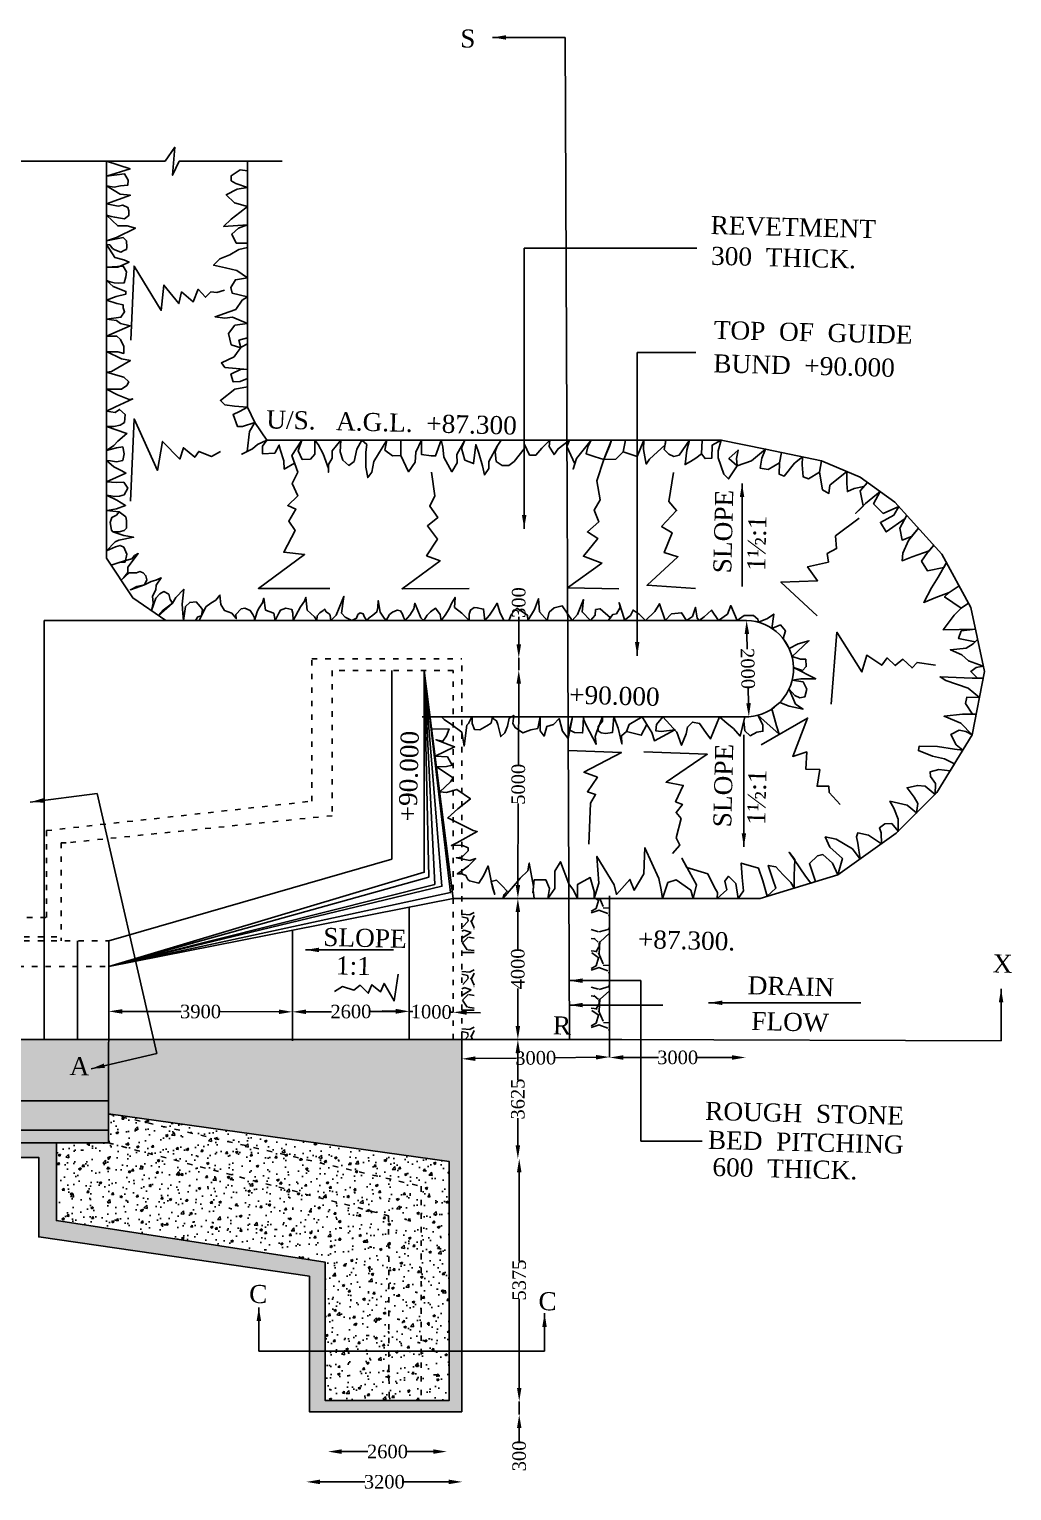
# Model space of a CAD drawing. Header units: millimetres. Extents: x 4961 to 197786, y 4930 to 111590.
# Drawn here: x 94080 to 115816, y 42013 to 74352 of the extents above; entities that cross this region are included whole.
import ezdxf

# ---------------------------------------------------------------- set-up
doc = ezdxf.new("R2010")
doc.units = ezdxf.units.MM
doc.linetypes.add('ACAD_ISO03W100', pattern=[30, 12, -18])
for name, color, linetype in [('DIM', 5, 'Continuous'), ('DOT LINE', 3, 'Continuous'), ('dwg', 20, 'Continuous'), ('HATCH', 2, 'Continuous'), ('TEXT', 7, 'Continuous')]:
    doc.layers.add(name, color=color, linetype=linetype)
doc.styles.get("Standard").update_dxf_attribs({"font": 'TIMES.TTF', "height": 300})
doc.dimstyles.new('ISO-25', dxfattribs={"dimtxt": 300, "dimasz": 300, "dimexe": 1.265, "dimexo": 0.625, "dimtad": 0, "dimdec": 1, "dimtxsty": 'Standard', "dimcen": 2.5, "dimse1": 1, "dimse2": 1, "dimclre": 5, "dimclrt": 4, "dimadec": 0, "dimazin": 0, "dimtfac": 1, "dimtdec": 1, "dimtmove": 0, "dimatfit": 3, "dimfxl": 1, "dimarcsym": 0})
pattern_1 = [(50, (0, 0), (546.554, -47.8173), [57.15, -628.65]), (355, (0, 0), (-105.7285, 573.17), [45.72, -502.92]), (100.451, (45.55, -4), (440.8275, 525.35), [48.57, -534.27]), (46.1842, (0, 152.4), (813.237, -126.127), [85.725, -942.975]), (96.6356, (67.8, 141.9), (712.2127, 742.2767), [72.855, -801.405]), (351.184, (0, 152.4), (712.214, 742.2754), [68.58, -754.38]), (21, (76.2, 114.3), (454.8446, -306.7966), [57.15, -628.65]), (326, (76.2, 114.3), (185.406, 552.564), [45.72, -502.92]), (71.4514, (114.1, 88.73), (640.2495, 245.7686), [48.57, -534.27]), (37.5, (0, 0), (9.2658, 253.66512), [0, -496.824, 0, -510.54, 0, -504.825]), (7.5, (0, 0), (200.459, 300.5417), [0, -291.084, 0, -485.394, 0, -192.405]), (327.5, (-169.93, 0), (406.7718, -17.18623), [0, -190.5, 0, -594.36, 0, -788.67]), (317.5, (-246.13, 0), (444.3875, 76.2795), [0, -247.65, 0, -394.716, 0, -560.07])]

# ---------------------------------------------------------------- blocks, each defined once
blk = doc.blocks.new('*D74')
at = {"layer": 'Defpoints', "color": 0}
for p in [(104910, 60440), (104910, 60170), (104910, 60170)]:
    blk.add_point(p, dxfattribs=at)
at = {"layer": 'DIM', "color": 0, "lineweight": -2}
for p, q in [((104910, 60740), (104910, 61350)), ((104910, 60170), (104910, 60440)), ((104910, 59870), (104910, 59570))]:
    blk.add_line(p, q, dxfattribs=at)
at = {"layer": 'DIM', "color": 0}
for points in [[(104860, 60740), (104960, 60740), (104910, 60440)], [(104860, 59870), (104960, 59870), (104910, 60170)]]:
    blk.add_solid(points, dxfattribs=at)
at = {"layer": 'DIM', "color": 4, "insert": (104910, 61666), "char_height": 300, "attachment_point": 5, "rotation": 90}
blk.add_mtext('300', dxfattribs=at)
blk = doc.blocks.new('*D75')
at = {"layer": 'Defpoints', "color": 0}
for p in [(104910, 60170), (104890, 55120), (104890, 55120)]:
    blk.add_point(p, dxfattribs=at)
at = {"layer": 'DIM', "color": 0, "lineweight": -2}
for p, q in [((104909, 59870), (104902, 58070)), ((104891, 55420), (104898, 57220))]:
    blk.add_line(p, q, dxfattribs=at)
at = {"layer": 'DIM', "color": 0}
for points in [[(104859, 59870), (104959, 59870), (104910, 60170)], [(104841, 55420), (104941, 55420), (104890, 55120)]]:
    blk.add_solid(points, dxfattribs=at)
at = {"layer": 'DIM', "color": 4, "insert": (104900, 57645), "char_height": 300, "attachment_point": 5, "rotation": 89.7731}
blk.add_mtext('5000', dxfattribs=at)
blk = doc.blocks.new('*D76')
at = {"layer": 'Defpoints', "color": 0}
for p in [(104750, 55120), (104890, 55120), (104750, 52000)]:
    blk.add_point(p, dxfattribs=at)
at = {"layer": 'DIM', "color": 0, "lineweight": -2}
for p, q in [((104890, 54820), (104890, 53992)), ((104890, 52300), (104890, 53128))]:
    blk.add_line(p, q, dxfattribs=at)
at = {"layer": 'DIM', "color": 0}
for points in [[(104840, 54820), (104940, 54820), (104890, 55120)], [(104840, 52300), (104940, 52300), (104890, 52000)]]:
    blk.add_solid(points, dxfattribs=at)
at = {"layer": 'DIM', "color": 4, "insert": (104890, 53560), "char_height": 300, "attachment_point": 5, "rotation": 90}
blk.add_mtext('4000', dxfattribs=at)
blk = doc.blocks.new('*D77')
at = {"layer": 'Defpoints', "color": 0}
for p in [(103650, 51570), (106920, 51610), (106920, 51610)]:
    blk.add_point(p, dxfattribs=at)
at = {"layer": 'DIM', "color": 0, "lineweight": -2}
for p, q in [((103950, 51574), (104858, 51585)), ((106620, 51606), (105712, 51595))]:
    blk.add_line(p, q, dxfattribs=at)
at = {"layer": 'DIM', "color": 0}
for points in [[(103949, 51624), (103951, 51524), (103650, 51570)], [(106619, 51656), (106621, 51556), (106920, 51610)]]:
    blk.add_solid(points, dxfattribs=at)
at = {"layer": 'DIM', "color": 4, "insert": (105285, 51590), "char_height": 300, "attachment_point": 5, "rotation": 0.7008}
blk.add_mtext('3000', dxfattribs=at)
blk = doc.blocks.new('*D78')
at = {"layer": 'Defpoints', "color": 0}
for p in [(106920, 51610), (109930, 51610), (109930, 51600)]:
    blk.add_point(p, dxfattribs=at)
at = {"layer": 'DIM', "color": 0, "lineweight": -2}
for p, q in [((107220, 51600), (107998, 51600)), ((109630, 51600), (108852, 51600))]:
    blk.add_line(p, q, dxfattribs=at)
at = {"layer": 'DIM', "color": 0}
for points in [[(107220, 51650), (107220, 51550), (106920, 51600)], [(109630, 51650), (109630, 51550), (109930, 51600)]]:
    blk.add_solid(points, dxfattribs=at)
at = {"layer": 'DIM', "color": 4, "insert": (108425, 51600), "char_height": 300, "attachment_point": 5}
blk.add_mtext('3000', dxfattribs=at)
blk = doc.blocks.new('*D79')
at = {"layer": 'Defpoints', "color": 0}
for p in [(104890, 52000), (104890, 49360), (104890, 49360)]:
    blk.add_point(p, dxfattribs=at)
at = {"layer": 'DIM', "color": 0, "lineweight": -2}
for p, q in [((104890, 51700), (104890, 51100)), ((104890, 49660), (104890, 50260))]:
    blk.add_line(p, q, dxfattribs=at)
at = {"layer": 'DIM', "color": 0}
for points in [[(104840, 51700), (104940, 51700), (104890, 52000)], [(104840, 49660), (104940, 49660), (104890, 49360)]]:
    blk.add_solid(points, dxfattribs=at)
at = {"layer": 'DIM', "color": 4, "insert": (104890, 50680), "char_height": 300, "attachment_point": 5, "rotation": 90}
blk.add_mtext('3625', dxfattribs=at)
blk = doc.blocks.new('*D80')
at = {"layer": 'Defpoints', "color": 0}
for p in [(104890, 49360), (104890, 43990), (104920, 43990)]:
    blk.add_point(p, dxfattribs=at)
at = {"layer": 'DIM', "color": 0, "lineweight": -2}
for p, q in [((104920, 49060), (104920, 47093)), ((104920, 44290), (104920, 46257))]:
    blk.add_line(p, q, dxfattribs=at)
at = {"layer": 'DIM', "color": 0}
for points in [[(104870, 49060), (104970, 49060), (104920, 49360)], [(104870, 44290), (104970, 44290), (104920, 43990)]]:
    blk.add_solid(points, dxfattribs=at)
at = {"layer": 'DIM', "color": 4, "insert": (104920, 46675), "char_height": 300, "attachment_point": 5, "rotation": 90}
blk.add_mtext('5375', dxfattribs=at)
blk = doc.blocks.new('*D81')
at = {"layer": 'Defpoints', "color": 0}
for p in [(104920, 43990), (104920, 43700), (104920, 43700)]:
    blk.add_point(p, dxfattribs=at)
at = {"layer": 'DIM', "color": 0, "lineweight": -2}
for p, q in [((104920, 44290), (104920, 44590)), ((104920, 43990), (104920, 43700)), ((104920, 43400), (104920, 43100))]:
    blk.add_line(p, q, dxfattribs=at)
at = {"layer": 'DIM', "color": 0}
for points in [[(104870, 44290), (104970, 44290), (104920, 43990)], [(104870, 43400), (104970, 43400), (104920, 43700)]]:
    blk.add_solid(points, dxfattribs=at)
at = {"layer": 'DIM', "color": 4, "insert": (104920, 42784), "char_height": 300, "attachment_point": 5, "rotation": 90}
blk.add_mtext('300', dxfattribs=at)
blk = doc.blocks.new('*D82')
at = {"layer": 'Defpoints', "color": 0}
for p in [(100690, 42900), (103320, 42900), (103320, 42880)]:
    blk.add_point(p, dxfattribs=at)
at = {"layer": 'DIM', "color": 0, "lineweight": -2}
for p, q in [((100990, 42880), (101574, 42880)), ((103020, 42880), (102436, 42880))]:
    blk.add_line(p, q, dxfattribs=at)
at = {"layer": 'DIM', "color": 0}
for points in [[(100990, 42930), (100990, 42830), (100690, 42880)], [(103020, 42930), (103020, 42830), (103320, 42880)]]:
    blk.add_solid(points, dxfattribs=at)
at = {"layer": 'DIM', "color": 4, "insert": (102005, 42880), "char_height": 300, "attachment_point": 5}
blk.add_mtext('2600', dxfattribs=at)
blk = doc.blocks.new('*D83')
at = {"layer": 'Defpoints', "color": 0}
for p in [(100210, 42220), (103660, 42220), (103660, 42210)]:
    blk.add_point(p, dxfattribs=at)
at = {"layer": 'DIM', "color": 0, "lineweight": -2}
for p, q in [((100510, 42210), (101508, 42210)), ((103360, 42210), (102362, 42210))]:
    blk.add_line(p, q, dxfattribs=at)
at = {"layer": 'DIM', "color": 0}
for points in [[(100510, 42260), (100510, 42160), (100210, 42210)], [(103360, 42260), (103360, 42160), (103660, 42210)]]:
    blk.add_solid(points, dxfattribs=at)
at = {"layer": 'DIM', "color": 4, "insert": (101935, 42210), "char_height": 300, "attachment_point": 5}
blk.add_mtext('3200', dxfattribs=at)
blk = doc.blocks.new('*D84')
at = {"layer": 'Defpoints', "color": 0}
for p in [(95837, 52620), (99903, 52610), (99903, 52610)]:
    blk.add_point(p, dxfattribs=at)
at = {"layer": 'DIM', "color": 0, "lineweight": -2}
for p, q in [((96137, 52619), (97443, 52616)), ((99603, 52611), (98296, 52614))]:
    blk.add_line(p, q, dxfattribs=at)
at = {"layer": 'DIM', "color": 0}
for points in [[(96137, 52669), (96136, 52569), (95837, 52620)], [(99603, 52661), (99603, 52561), (99903, 52610)]]:
    blk.add_solid(points, dxfattribs=at)
at = {"layer": 'DIM', "color": 4, "insert": (97870, 52615), "char_height": 300, "attachment_point": 5, "rotation": 359.8603}
blk.add_mtext('3900', dxfattribs=at)
blk = doc.blocks.new('*D85')
at = {"layer": 'Defpoints', "color": 0}
for p in [(99903, 52610), (102489, 52620), (102489, 52620)]:
    blk.add_point(p, dxfattribs=at)
at = {"layer": 'DIM', "color": 0, "lineweight": -2}
for p, q in [((100203, 52611), (100765, 52613)), ((102189, 52619), (101627, 52617))]:
    blk.add_line(p, q, dxfattribs=at)
at = {"layer": 'DIM', "color": 0}
for points in [[(100203, 52661), (100203, 52561), (99903, 52610)], [(102188, 52669), (102189, 52569), (102489, 52620)]]:
    blk.add_solid(points, dxfattribs=at)
at = {"layer": 'DIM', "color": 4, "insert": (101196, 52615), "char_height": 300, "attachment_point": 5, "rotation": 0.2216}
blk.add_mtext('2600', dxfattribs=at)
blk = doc.blocks.new('*D86')
at = {"layer": 'Defpoints', "color": 0}
for p in [(102489, 52620), (103460, 52600), (103460, 52600)]:
    blk.add_point(p, dxfattribs=at)
at = {"layer": 'DIM', "color": 0, "lineweight": -2}
for p, q in [((102189, 52626), (101889, 52632)), ((102489, 52620), (102565, 52618)), ((103460, 52600), (103384, 52602)), ((103760, 52594), (104060, 52588))]:
    blk.add_line(p, q, dxfattribs=at)
at = {"layer": 'DIM', "color": 0}
for points in [[(102190, 52676), (102188, 52576), (102489, 52620)], [(103761, 52644), (103759, 52544), (103460, 52600)]]:
    blk.add_solid(points, dxfattribs=at)
at = {"layer": 'DIM', "color": 4, "insert": (102974, 52610), "char_height": 300, "attachment_point": 5, "rotation": 358.8206}
blk.add_mtext('1000', dxfattribs=at)
blk = doc.blocks.new('*D90')
at = {"layer": 'Defpoints', "color": 0, "ltscale": 15}
for p in [(109950, 61270), (110000, 59140), (110000, 59140)]:
    blk.add_point(p, dxfattribs=at)
at = {"layer": 'DIM', "color": 0, "lineweight": -2, "ltscale": 15}
for p, q in [((109957, 60970), (109965, 60636)), ((109993, 59440), (109985, 59774))]:
    blk.add_line(p, q, dxfattribs=at)
at = {"layer": 'DIM', "color": 0, "ltscale": 15}
for points in [[(110007, 60971), (109907, 60969), (109950, 61270)], [(110043, 59441), (109943, 59439), (110000, 59140)]]:
    blk.add_solid(points, dxfattribs=at)
at = {"layer": 'DIM', "color": 4, "ltscale": 15, "insert": (109975, 60205), "char_height": 300, "attachment_point": 5, "rotation": 271.3447}
blk.add_mtext('2000', dxfattribs=at)

msp = doc.modelspace()

# ---------------------------------------------------------------- hatches: boundary and pattern name
at = {"layer": 'HATCH', "ltscale": 15}
h = msp.add_hatch(dxfattribs=at)
h.set_pattern_fill('GRAVEL', color=256, scale=50, style=0)
h.set_pattern_definition([(228.0128, (914.4, 1270), (-10160.00863, -11430.014045), [170.86, -16915.25]), (184.9697, (800.1, 1143), (15240.024653, 1269.991038), [293.202, -29027]), (132.5104, (508, 1117.6), (12699.99076, -13970.013646), [206.741, -20467.35]), (267.2737, (12.7, 800.1), (1269.994485, 25399.991827), [267.002, -26433.2]), (292.8337, (0, 533.4), (-6350.018028, 15240.008665), [261.817, -25919.9]), (357.2737, (101.6, 292.1), (-25399.991827, 1269.994485), [267.002, -26433.2]), (37.6942, (368.3, 279.4), (-16510.01043, -12699.988678), [353.097, -34956.55]), (72.2553, (647.7, 495.3), (8890.017783, 27940.008103), [333.36, -33002.65]), (121.4296, (749.3, 812.8), (-10160.002618, 16509.98058), [267.906, -26522.75]), (175.2364, (609.6, 1041.4), (13969.98903, -1269.98808), [305.856, -14986.95]), (222.3974, (304.8, 1066.8), (-15240.000459, -13969.981825), [395.539, -39158.4]), (138.8141, (1270, 787.4), (-8889.99434, 7619.98828), [135.002, -13365.3]), (171.4692, (1168.4, 876.3), (16509.974798, -2540.0064), [256.841, -25427.3]), (225, (914.4, 914.4), (-3e-13, -1269.999), [179.605, -1616.445]), (203.1986, (825.5, 1066.8), (6350.02141, 2540.01114), [96.72, -9575.3]), (291.8014, (736.6, 1028.7), (-1270.0009, 3810.00245), [136.783, -6702.4]), (30.9638, (787.4, 901.7), (3809.99598, 2540.00198), [222.16, -7183.15]), (161.5651, (977.9, 1016), (2540.0012, -1269.9981), [160.643, -3855.45]), (16.3895, (0, 1028.7), (12700.007007, 3809.992075), [225.044, -22279.4]), (70.3462, (215.9, 1092.2), (-5079.985844, -13969.980244), [188.8, -18691.1]), (293.1986, (977.9, 1270), (-2540.01114, 6350.02141), [193.44, -9478.6]), (343.6105, (1054.1, 1092.2), (-12700.007007, 3809.992075), [225.044, -22279.4]), (339.444, (0, 241.3), (-6350.00788, 2539.99692), [217.018, -10633.85]), (294.7751, (203.2, 165.1), (-6349.9852, 13969.99351), [181.836, -18001.8]), (66.8014, (990.6, 0), (2540.01114, 6350.02141), [193.44, -9478.6]), (17.354, (1066.8, 177.8), (-16510.00089, -5079.99234), [212.892, -21076.2]), (69.444, (368.3, 0), (-2539.99692, -6350.00788), [108.509, -10742.4]), (101.3099, (914.4, 0), (-1269.99373, 5079.98373), [64.758, -6411]), (165.9638, (901.7, 63.5), (3810.0027, -1269.9978), [261.817, -4974.525]), (186.009, (647.7, 127), (12699.981272, 1269.997034), [242.633, -24020.7]), (303.6901, (787.4, 787.4), (-1270.0004, 2539.9975), [183.162, -4395.89]), (353.1572, (889, 635), (21590.008928, -2540.011376), [319.779, -31658]), (60.9454, (1206.5, 596.9), (-5079.98818, -8889.9788), [130.754, -12944.7]), (90, (1270, 711.2), (-1270, 1270), [76.2, -1193.8]), (120.2564, (622.3, 165.1), (5079.98923, -8889.995516), [176.434, -17466.95]), (48.0128, (533.4, 317.5), (10160.00863, 11430.014045), [341.721, -16744.4]), (0, (762, 571.5), (1270, 1270), [330.2, -939.8]), (325.3048, (1092.2, 571.5), (-12699.977995, 8890.000845), [200.805, -19879.65]), (254.0546, (1257.3, 457.2), (-1270.00324, -5080.0121), [184.915, -9060.85]), (207.646, (1206.5, 279.4), (-24129.991525, -12700.007987), [301.072, -29806.25]), (175.4261, (939.8, 139.7), (-16510.003802, 1269.993856), [318.514, -31532.9]), (175.4261, (939.8, 139.7), (-16510.003802, 1269.993856), [318.514, -31532.9])])
h.paths.add_polyline_path([(103920, 55120), (103650, 55120), (103650, 52050), (103650, 52000), (103920, 52000)])
h.paths.add_polyline_path([(106920, 55120), (106510, 55120), (106510, 52000), (106920, 52000)])
h = msp.add_hatch(dxfattribs=at)
h.set_pattern_fill('AR-CONC', color=256, scale=3, style=0)
h.set_pattern_definition(pattern_1)
h.paths.add_polyline_path([(95835.12, 52000), (94410, 52000), (73710, 52000), (73710, 50640), (95832.08, 50640)])
h.paths.add_polyline_path([(78332.4, 51474.78), (78332.4, 52252.25), (78787.6, 52252.25), (78787.6, 51474.78)], flags=9)
h.paths.add_polyline_path([(79082.33, 51628.48), (79102.57, 52630.48), (79557.67, 52621.28), (79537.43, 51619.29)], flags=9)
h.paths.add_polyline_path([(94868.23, 51115.1), (95494.57, 51099.38), (95509.62, 51699.19), (94883.29, 51714.92)], flags=24)
h = msp.add_hatch(dxfattribs=at)
h.set_pattern_fill('AR-CONC', color=256, scale=3, style=0)
h.set_pattern_definition(pattern_1)
h.paths.add_polyline_path([(94680, 49710), (73710, 49710), (73710, 49520), (73710, 49390), (94290, 49390), (94290, 47630), (100280, 46760), (100280, 43760), (103650, 43760), (103650, 52000), (95835.12, 52000), (95831.44, 50354.21), (103370, 49300), (103370, 44010), (100630, 44010), (100630, 47070), (94680, 47990)])
h = msp.add_hatch(dxfattribs=at)
h.set_pattern_fill('AR-CONC', color=256, scale=3, style=0)
h.set_pattern_definition(pattern_1)
h.paths.add_polyline_path([(73710, 50640), (73710, 49990), (95830.63, 49990), (95831.44, 50354.07), (95830, 50354.41), (95831.44, 50354.21), (95832.08, 50640)])
h.paths.add_polyline_path([(95830, 49710), (95830.63, 49990), (73710, 49990), (73710, 49710)])
h.paths.add_polyline_path([(79847.52, 49436.51), (79875.69, 50225.16), (80330.59, 50208.91), (80302.42, 49420.27)], flags=9)
h = msp.add_hatch(dxfattribs=at)
h.set_pattern_fill('AR-CONC', color=256, scale=3, style=0)
h.set_pattern_definition(pattern_1)
h.paths.add_polyline_path([(100630, 47070), (100630, 44010), (102040, 44010), (102030, 48100), (95830, 49710), (94680, 49710), (94680, 47990)])
h.paths.add_polyline_path([(95831.44, 50354.07), (95830, 49710), (102030, 48100), (102040, 44010), (102750, 44010), (102750, 48750)])
h.paths.add_polyline_path([(102750, 48750), (102750, 44010), (103370, 44010), (103370, 49300), (95831.44, 50354.21), (95831.44, 50354.07)])

# ---------------------------------------------------------------- linework, layer by layer
at = {"layer": 'DIM'}
for points in [[(107610, 49750), (108970, 49750)], [(104930, 45100), (105480, 45100)]]:
    msp.add_lwpolyline(points, dxfattribs=at)
at = {"layer": 'DOT LINE', "linetype": 'ACAD_ISO03W100', "ltscale": 10}
for points in [[(24703.45, 61700), (28160, 61700), (28160, 56530), (33730, 56530), (33730, 54700), (94460, 54700), (94460, 56620), (100330, 57270), (100330, 60420), (103650, 60420)], [(25071.99, 53662.59), (25071.99, 61320), (27740, 61320), (27740, 56180), (33368.01, 56200), (33368.01, 54270), (94790, 54270)], [(103460, 52000), (103460, 60160), (100780, 60160), (100780, 56950), (94900, 56350), (94790, 56350), (94790, 54181.13)], [(103650, 52050), (103650, 60420)], [(33368.01, 54140), (95839.99, 54181.83)], [(32340, 53609.77), (95838.71, 53609.77)], [(95830, 50354.41), (102750, 48750), (102750, 44010)], [(95830, 49710), (102030, 48100), (102040, 44010)]]:
    msp.add_lwpolyline(points, dxfattribs=at)
at = {"layer": 'dwg', "ltscale": 15}
msp.add_lwpolyline([(97090, 71429.31), (97300, 71740), (97250, 71120), (97400, 71429.31)], dxfattribs=at)
at = {"layer": 'dwg'}
for points in [[(91920, 71429.31), (97090, 71429.31)], [(97100, 61270), (96370, 61770), (95790, 62650), (95790, 71429.31)], [(97400, 71429.31), (99676.05, 71429.31)], [(98910, 71429.31), (98910, 65990), (99070, 65650), (99340, 65260), (109390, 65260)], [(110250, 55120), (111970, 55640), (113260, 56560), (114160, 57460), (114940, 58740), (115210, 60140), (114910, 61560), (114270, 62740), (113230, 63890), (112460, 64440), (111610, 64800), (110370, 65060), (109390, 65260)], [(94410, 61270), (94410, 52000), (107190, 52000)], [(94410, 61270), (109950, 61270)], [(95830, 49710), (95839.99, 54181.83), (102100, 55990), (102100, 60160)], [(102820, 60160), (102820, 55700), (95838.71, 53609.77)], [(102820, 60160), (102920, 55590), (95838.71, 53609.77)], [(102820, 60160), (103050, 55430), (95838.71, 53609.77)], [(102820, 60160), (103210, 55390), (95838.71, 53609.77)], [(102820, 60160), (103400, 55250), (95838.71, 53609.77)], [(102820, 60160), (103460, 55120), (95838.71, 53609.77)], [(102770, 59140), (110000, 59140)], [(103460, 55120), (110250, 55120)], [(106920, 55180), (106920, 51610)], [(102488.52, 54927.49), (102488.52, 52000)], [(99902.95, 54415.14), (99902.95, 51970)], [(95150, 54181.37), (95150, 52000)], [(94410, 52000), (8980, 52000)], [(73710, 49520), (73710, 49390), (94290, 49390), (94290, 47630), (100280, 46760), (100280, 43760), (103650, 43760), (103650, 52050)], [(33350, 49780), (33350, 47800), (27720, 47800), (27720, 43080), (24950, 43080), (24950, 50640), (32470, 50640), (57370, 50640), (95830, 50640)], [(94680, 49710), (94680, 47990), (100630, 47070), (100630, 44010), (103370, 44010), (103370, 49300), (95830, 50354.41)], [(73710, 49990), (95830, 49990)], [(73710, 49710), (95830, 49710)]]:
    msp.add_lwpolyline(points, dxfattribs=at)
msp.add_arc((109923.53, 60203.79), 1066.54, 274.111449, 88.578, dxfattribs=at)
at = {"layer": 'HATCH', "ltscale": 15}
for points in [[(95790, 71429.31), (96310, 71260), (95790, 71100), (96190, 71150), (96270, 71010), (96260, 70900), (96100, 70890), (95960, 70860), (95790, 70890), (96090, 70700), (96320, 70680), (95790, 70490), (96050, 70440), (96150, 70460), (96260, 70410), (96280, 70330), (96280, 70230), (96190, 70160), (96100, 70170), (95970, 70190), (95890, 70210), (95790, 70240), (96040, 70000), (96250, 70000), (96430, 69950), (96010, 69740), (95790, 69670), (96160, 69740), (96230, 69670), (96240, 69530), (96230, 69480), (96190, 69460), (96110, 69420), (95970, 69470), (95920, 69500), (95860, 69580), (95790, 69590), (95970, 69300), (96170, 69250), (96290, 69200), (96040, 69090), (95790, 69090), (96160, 69110), (96230, 68980), (96220, 68870), (96180, 68740), (96060, 68730), (95960, 68740), (95870, 68760), (95790, 68790), (95940, 68660), (96220, 68550), (96220, 68490), (96000, 68440), (95790, 68360), (96020, 68280), (96160, 68250), (96160, 68190), (96190, 68100), (96110, 67980), (95790, 67940), (96010, 67910), (96100, 67840), (96310, 67790), (95790, 67560), (96020, 67560), (96100, 67490), (96170, 67330), (96170, 67180), (96040, 67210), (95880, 67210), (95790, 67220), (96120, 67060), (96320, 67020), (95900, 66780), (95790, 66760), (96040, 66690), (96170, 66650), (96280, 66550), (96240, 66470), (96120, 66390), (95900, 66390), (95790, 66390), (96030, 66260), (96290, 66160), (96370, 66170), (95990, 66000), (95790, 65900), (95980, 65870), (96080, 65940), (96200, 65830), (96190, 65650), (96090, 65590), (95950, 65560), (95790, 65560), (96240, 65410), (96040, 65240), (95950, 65140), (95790, 65030), (96010, 65090), (96150, 65110), (96180, 64960), (96150, 64810), (96010, 64780), (95880, 64800), (95790, 64810), (95950, 64670), (96130, 64580), (96220, 64530), (95790, 64340), (96010, 64320), (96170, 64330), (96260, 64200), (96180, 64050), (96080, 64020), (95970, 64010), (95880, 64030), (95790, 64040), (96020, 63930), (96210, 63810), (96010, 63740), (95850, 63710), (95790, 63700), (96070, 63670), (96220, 63560), (96230, 63480), (96230, 63310), (96180, 63260), (96070, 63230), (95930, 63230), (95900, 63270), (95870, 63440), (95910, 63550), (96010, 63600), (96070, 63670)], [(115028.71, 59200), (114945, 59200), (114790, 59430), (114820, 59570), (115099.06, 59564.75), (115099.06, 59564.75), (114850, 59770), (114360, 59940), (114230, 60020), (114940, 59990), (115181.03, 59989.8), (115060.52, 59989.9), (114910, 60140), (115030, 60230), (115184.88, 60258.92), (114860, 60380), (114710, 60510), (114460, 60620), (114810, 60660), (114960, 60750), (115060, 60850), (115010, 60800), (114640, 60870), (114700, 61040), (115011.78, 61078.26), (114300, 61060), (114300, 61060), (114540, 61390), (114700, 61540), (114859.85, 61652.46), (114700, 61540), (114330, 61790), (114430, 61890), (114651.66, 62036.32), (114430, 61890), (114140, 61780), (113870, 61670), (114040, 61990), (114190, 62230), (114371.65, 62552.59), (114310.25, 62443.55), (113950, 62370), (113820, 62580), (113950, 62770), (114091.9, 62936.94), (113986.76, 62813.25), (113610, 62680), (113390, 62590), (113410, 62760), (113530, 63040), (113750, 63315), (113750, 63315), (113597.32, 63124.15), (113390, 63050), (113340, 63310), (113494.57, 63597.44), (113494.57, 63597.44), (113457.43, 63528.36), (113040, 63230), (112910, 63440), (113210, 63600), (113319.76, 63790.74), (112970, 63640), (112970, 63640), (112760, 63850), (112908.38, 64119.73), (112908.38, 64119.73), (112908.38, 64119.73), (112580, 63860), (112480, 63750), (112360, 63640), (112530, 63805), (112460, 64140), (112460, 64140), (112627.43, 64320.41), (112543.72, 64230.2), (112330, 64190), (112180, 64120), (112170, 64300), (112166.13, 64564.46), (111790, 64260), (111770, 64080), (111630, 64160), (111560, 64550), (111610, 64800), (111560, 64550), (111320, 64400), (111200, 64450), (111180, 64710), (111185.59, 64888.99), (111010, 64750), (110780, 64460), (110670, 64510), (110680, 64760), (110723.34, 64985.91), (110680, 64760), (110430, 64610), (110250, 64640), (110290, 64860), (110370, 65060), (110060, 64800), (109740, 64690), (109730, 64850), (109760, 65040), (109560, 64850), (109740, 64690), (109550, 64400), (109450, 64510), (109320, 64870), (109320, 65020), (109390, 65260), (109390, 65260), (109190, 65150), (109180, 64860), (109030, 64850), (108950, 64960), (108970, 65260), (108950, 64960), (108830, 64860), (108710, 64790), (108590, 64720), (108590, 64720), (108630, 65040), (108690, 65260), (108460, 64930), (108340, 64900), (108230, 64950), (108130, 65050), (108160, 65260), (108145, 65155), (107800, 64840), (107730, 64730), (107730, 64730), (107670, 65050), (107680, 65260), (107530, 64900), (107530, 64900), (107220, 65000), (107220, 65000), (107270, 65260), (107220, 65000), (107060, 64840), (107060, 64840), (106790, 64830), (106790, 64830), (106920, 65130), (106920, 65130), (106960, 65260), (106817.48, 64893.42), (106790, 64830), (106600, 64890), (106400, 64960), (106440, 65110), (106510, 65260), (106190, 64850), (106110, 64620), (106150, 64735), (105976.74, 65119.62), (105976.74, 65119.62), (106030, 65260), (105780, 65070), (105690, 64940), (105690, 64940), (105580, 65120), (105600, 65260), (105420, 65080), (105290, 64930), (105150, 64930), (105150, 64930), (105030, 65180), (105030, 65180), (105030, 65070), (104810, 64790), (104690, 64700), (104540, 64700), (104410, 64790), (104390, 65000), (104430, 65130), (104520, 65260), (104430, 65130), (104250, 64790), (104250, 64630), (104150, 64490), (104110, 64690), (104030, 64970), (103960, 65160), (103910, 64740), (103910, 64740), (103720, 64820), (103640, 65080), (103720, 65260), (103540, 64940), (103550, 64760), (103430, 64560), (103430, 64560), (103250, 64880), (103230, 65110), (103190, 65260), (103070, 64910), (102970, 64910), (102760, 64940), (102760, 65060), (102760, 65260), (102630, 64990), (102620, 64770), (102470, 64560), (102470, 64560), (102300, 64920), (102300, 65140), (102300, 65260), (102300, 64920), (102120, 64910), (102120, 64910), (101950, 65040), (101990, 65260), (101700, 64790), (101660, 64550), (101570, 64430), (101530, 64660), (101530, 64990), (101550, 65160), (101440, 65260), (101330, 65060), (101270, 64790), (101150, 64700), (101020, 64820), (100960, 65000), (100970, 65260), (100970, 65260), (100780, 65020), (100780, 64860), (100700, 64720), (100700, 64550), (100700, 64635), (100580, 64960), (100470, 65160), (100400, 65260), (100400, 64950), (100300, 64840), (100120, 64830), (100030, 65020), (100110, 65260), (100110, 65260), (99890, 64920), (99950.18, 64748.71), (99720, 64620), (99710, 64800), (99630, 65050), (99610, 65150), (99610, 65150), (99510, 64970), (99510, 64970), (99240, 64960), (99240, 65130), (99340, 65260), (99130, 65160), (99020, 65070), (98780, 64950), (98900, 65010), (98950, 65450), (99070, 65650), (99070, 65650), (98800, 65560), (98690, 65560), (98590, 65830), (98730, 65890), (98730, 65890), (98910, 65990), (98620, 66010), (98410, 66040), (98310, 66140), (98630, 66390), (98630, 66390), (98910, 66440), (98910, 66440), (98910, 66620), (98750, 66560), (98590, 66550), (98590, 66550), (98540, 66720), (98540, 66720), (98770, 66830), (98910, 66820), (98910, 66820), (98410, 66870), (98330, 66970), (98610, 67100), (98680, 67200), (98770, 67320), (98910, 67390), (98910, 67520), (98720, 67470), (98758, 67304), (98550, 67370), (98490, 67620), (98630, 67800), (98910, 67840), (98910, 67840), (98580, 67980), (98410, 67960), (98190, 67990), (98500, 68100), (98650, 68150), (98790, 68360), (98910, 68430), (98570, 68510), (98540, 68640), (98640, 68810), (98910, 68850), (98910, 68850), (98670, 69010), (98420, 69070), (98160, 69130), (98300, 69270), (98520, 69360), (98720, 69480), (98910, 69520), (98910, 69520), (98910, 69620), (98660, 69620), (98560, 69820), (98710, 69950), (98910, 70020), (98380, 69990), (98550, 70150), (98740, 70300), (98910, 70430), (98910, 70430), (98620, 70510), (98440, 70690), (98680, 70810), (98910, 70850), (98650, 70940), (98550, 71000), (98550, 71110), (98750, 71240), (98910, 71220)], [(95930, 63230), (96170, 63150), (96390, 63110), (96060, 63050), (95980, 63010), (95790, 62810), (95990, 62900), (96090, 62930), (96170, 62890), (96240, 62740), (96200, 62560), (96090, 62560), (95895.26, 62490.29), (96208.24, 62597.06), (96350, 62630), (96410, 62710), (96490, 62750), (96260, 62450), (96260, 62330), (96170, 62220), (96112.06, 62161.36), (96290, 62320), (96450, 62320), (96530, 62350), (96600, 62320), (96660, 62260), (96680, 62170), (96630, 62060), (96460, 62020), (96320, 61950), (96630, 62060), (96780, 62130), (96880, 62160), (97000, 62210), (96890, 62050), (96880, 61950), (96810, 61810), (96820, 61650), (96781.76, 61487.97), (96880, 61760), (96970, 61860), (97060, 61910), (97170, 61850), (97200, 61730), (97250, 61650), (97040, 61500), (96937.29, 61381.44), (97250, 61650), (97320, 61780), (97500, 61960), (97460, 61630), (97480, 61430), (97490, 61270), (97540, 61580), (97630, 61670), (97770, 61680), (97860, 61580), (97910, 61510), (97890, 61370), (97840, 61270), (97760, 61270), (97810, 61350), (97890, 61370), (97990, 61570), (98100, 61650), (98210, 61720), (98300, 61830), (98320, 61620), (98400, 61490), (98560, 61430), (98660, 61310), (98650, 61400), (98770, 61530), (98850, 61540), (98970, 61490), (99030, 61400), (99060, 61330), (99060, 61270), (99060, 61270), (99120, 61460), (99150, 61530), (99240, 61660), (99270, 61760), (99310, 61500), (99490, 61430), (99520, 61270), (99600, 61430), (99640, 61500), (99760, 61540), (99890, 61510), (99910, 61430), (99920, 61270), (100080, 61570), (100170, 61700), (100200, 61780), (100230, 61500), (100390, 61350), (100440, 61270), (100450, 61370), (100510, 61440), (100580, 61490), (100610, 61520), (100650, 61460), (100720, 61410), (100740, 61380), (100750, 61270), (100870, 61390), (100940, 61550), (101040, 61800), (100990, 61430), (101070, 61340), (101220, 61270), (101320, 61320), (101350, 61400), (101400, 61440), (101470, 61420), (101500, 61340), (101550, 61270), (101600, 61330), (101680, 61390), (101770, 61460), (101790, 61560), (101800, 61710), (101840, 61450), (101930, 61320), (101980, 61270), (102050, 61400), (102120, 61450), (102220, 61500), (102290, 61480), (102340, 61410), (102360, 61340), (102400, 61270), (102500, 61390), (102590, 61530), (102610, 61650), (102740, 61330), (102810, 61270), (102880, 61390), (102960, 61460), (103070, 61540), (103070, 61540), (103170, 61400), (103190, 61270), (103280, 61390), (103370, 61530), (103430, 61660), (103500, 61780), (103490, 61560), (103650, 61430), (103810, 61270), (103810, 61410), (103840, 61500), (103920, 61560), (103990, 61550), (104130, 61520), (104160, 61270), (104260, 61390), (104350, 61520), (104430, 61650), (104490, 61450), (104580, 61270), (104690, 61270), (104750, 61410), (104870, 61540), (105100, 61390), (105110, 61270), (105260, 61510), (105350, 61750), (105370, 61460), (105540, 61270), (105580, 61450), (105690, 61550), (105870, 61590), (106090, 61270), (106210, 61400), (106300, 61620), (106340, 61730), (106310, 61460), (106500, 61270), (106600, 61390), (106610, 61510), (106710, 61530), (106940, 61330), (106890, 61270), (106990, 61400), (107070, 61420), (107150, 61560), (107130, 61660), (107240, 61310), (107240, 61270), (107380, 61380), (107440, 61500), (107570, 61410), (107710, 61270), (107920, 61470), (108020, 61640), (108150, 61270), (108290, 61420), (108510, 61440), (108620, 61270), (108750, 61360), (108820, 61560), (108860, 61320), (108900, 61270), (109010, 61350), (109170, 61500), (109330, 61270), (109530, 61410), (109600, 61600), (109740, 61270), (109900, 61380), (110100, 61380), (110200, 61300), (110210.29, 61231.05), (110410, 61310), (110550, 61410), (110509.91, 61094.67), (110700, 61170), (110810, 61040), (110755.84, 60870.7), (110891.56, 60651.47), (111090, 60750), (111330, 60820), (110954.75, 60475.98), (111140, 60410), (111260, 60410), (111270, 60250), (111190, 60160), (110989.78, 60228.82), (111480, 59980), (111150, 59980), (110958.3, 59945.42), (111200, 59910), (111280, 59750), (111240, 59580), (111130, 59560), (111020, 59610), (110888.95, 59750.49), (111030, 59420), (111200, 59310), (110890, 59370), (110683.87, 59455.87), (110509.05, 59312.35), (110610, 58940), (110672.57, 58750.6), (110199.07, 59173.46), (110310, 58960), (110310, 58820), (110180, 58800), (110030, 58720), (109910, 58830), (109890, 59040), (109910, 59140), (109810, 58710), (109660, 58880), (109520, 58990), (109350, 59140), (109150, 58650), (109050, 58790), (108910, 58990), (108750, 59020), (108640, 58910), (108610, 58760), (108510, 58510), (108410, 58800), (108100, 59140), (107960, 58970), (107940, 58830), (108060, 58810), (108362.85, 58851.71), (107910, 58610), (107850, 58790), (107740, 58970), (107640, 59140), (107350, 58970), (107290, 58810), (107620, 58730), (107740, 58970)], [(105220, 55240), (105250, 55530), (105510, 55530), (105590, 55340), (105550, 55120), (105710, 55340), (105710, 55720), (105830, 55930), (106016.04, 55439.86), (106120, 55300), (106210, 55120), (106210, 55430), (106490, 55580), (106580, 55270), (106580, 55120), (106680, 55460), (106640, 56050), (106640, 56050), (107020, 55420), (107070, 55210), (107370, 55540), (107460, 55300), (107460, 55300), (107460, 55300), (107680, 55660), (107690, 56070), (107700, 56240), (108010, 55560), (108060, 55310), (108090, 55120), (108210, 55470), (108390, 55530), (108720, 55300), (108770, 55120), (108840, 55420), (108520, 56010), (108630.6, 55806.09), (109090, 55660), (109240, 55360), (109310, 55250), (109300, 55120), (109510, 55310), (109470, 55500), (109550, 55610), (109710, 55450), (109760, 55120), (109760, 55120), (109880, 55290), (109850, 55580), (109830, 55900), (110210, 55790), (110310, 55510), (110405.12, 55166.9), (110405.12, 55166.9), (110600, 55350), (110530, 55540), (110430, 55850), (110600, 55820), (110760, 55640), (110930, 55470), (111000.05, 55346.76), (111000.05, 55346.76), (111000, 55630), (111020, 55980), (110890, 56140), (111130, 55800), (111250, 55610), (111372.94, 55459.49), (111476.93, 55490.93), (111340, 55890), (111520, 56060), (111640, 56090), (111850, 55900), (111970, 55640), (112070, 56000), (111790, 56250), (111790, 56250), (111690, 56480), (111930, 56430), (112290, 56220), (112460.26, 55989.64), (112410, 56340), (112380, 56480), (112410, 56570), (112650, 56520), (112933.45, 56327.11), (112930, 56570), (112890, 56680), (113010, 56770), (113160, 56780), (113305, 56605), (113305, 56605), (113300, 56870), (113210, 57120), (113120, 57270), (113120, 57270), (113500, 57180), (113710, 57010), (113740, 57220), (113660, 57360), (113500, 57570), (113730, 57620), (113900, 57600), (114120, 57420), (114120, 57420), (114130, 57660), (114020, 57820), (114010, 57920), (114200, 57970), (114454.53, 57943.33), (114550, 58100), (114330, 58210), (114060, 58270), (113750, 58390), (113770, 58490), (114170, 58480), (114550, 58420), (114732.05, 58398.75), (114590, 58520), (114470, 58750), (114650, 58840), (114800, 58810), (114940, 58740), (114690, 59000), (114320, 59150), (114320, 59150), (114730, 59200), (115028.71, 59200)], [(102984.23, 58866.73), (103370, 58870), (103310, 58720), (103230, 58600), (103080, 58630), (103370, 58520), (103490, 58470), (103060.63, 58265), (103330, 58250), (103440, 58070), (103310, 58040), (103090.01, 58033.65), (103460, 57790), (103400, 57700), (103160.15, 57481.29), (103310, 57460), (103540, 57530), (103840, 57320), (103560, 57100), (103340, 56900), (103900, 56620), (103990, 56600), (103540, 56350), (103420, 56290), (103650, 56300), (103790, 56240), (103790, 56170), (103650, 56030), (103530, 56020), (103830, 55960), (103960, 56000), (103960, 56000), (103800, 55840), (103650, 55730), (103550, 55660), (103650, 55660), (103740, 55630), (103780, 55540), (103820, 55510), (104030, 55460), (104130, 55620), (104230, 55840), (104330, 55360), (104380, 55210), (104301.55, 55496.57), (104420, 55520), (104540, 55400), (104650, 55280), (104590, 55210), (104560, 55120), (104891.5, 55499.99), (104940, 55570), (105110, 55730), (105140, 55900), (105235, 55385), (105226.14, 55299.36), (105250, 55120)], [(106090, 59095), (106002.96, 58660.01), (105880, 58820), (105800, 59100), (105680, 58970), (105530, 58920), (105470, 58710), (105380, 58830), (105380, 59140), (105330, 58880), (105180, 58850), (105000, 58780), (104830, 58900), (104780, 58990), (104800, 59170), (104700, 59110), (104660, 58930), (104600, 58780), (104510, 58700), (104450, 58970), (104420, 59050), (104350, 59090), (104330, 59140), (104300, 59000), (104200, 58940), (104050, 58850), (103930, 58860), (103880, 58990), (103880, 59110), (103870, 59140), (103800, 58990), (103760, 58950), (103700, 58490), (103650, 58800), (103420, 58970), (103260, 59080), (103200, 59140)], [(107290, 58810), (107180, 58720), (107190, 58540), (107110, 58890), (107010, 59140), (106980, 58790), (106830, 58770), (106730, 58780), (106670, 58830), (106670, 58920), (106760, 59040), (106760, 59140), (106640, 58810), (106600, 58700), (106620, 58530), (106400, 58950), (106350, 59070), (106340, 59140), (106330, 58840), (106320, 58780), (106140, 58790), (106040, 58840), (106040, 58900), (106080, 59050), (106100, 59140)]]:
    msp.add_lwpolyline(points, dxfattribs=at)
at = {"layer": 'HATCH'}
for points in [[(96330, 67470), (96400, 69110), (97000, 68130), (97060, 68690), (97390, 68280), (97450, 68540), (97710, 68320), (97820, 68600), (97980, 68420), (98100, 68540), (98230, 68530), (98400, 68580)], [(96320, 63910), (96400, 65730), (96920, 64590), (97030, 65230), (97410, 64840), (97490, 65090), (97740, 64880), (97830, 65010), (98110, 64900), (98310, 65010)], [(100730, 61980), (99150, 61980), (100170, 62730), (99710, 62780), (99960, 63260), (99820, 63470), (99980, 63730), (99800, 63810), (100020, 64030), (99900, 64300), (100020, 64550), (99890, 64920)], [(107120, 61970), (105989.44, 61990.16), (106750, 62540), (106340, 62690), (106660, 63080), (106430, 63230), (106680, 63450), (106580, 63710), (106710, 63940), (106640, 64360), (106790, 64830)], [(103810, 61980), (102330, 61970), (103170, 62590), (102870, 62700), (103110, 63070), (102890, 63360), (103120, 63550), (102940, 63800), (103050, 64030), (102980, 64550)], [(108820, 61980), (107750, 62050), (108430, 62680), (108130, 62770), (108300, 63210), (108070, 63350), (108400, 63700), (108230, 63900), (108330, 64540)], [(111510, 61370), (110710, 62120), (111520, 62150), (111300, 62460), (111760, 62560), (111730, 62750), (111940, 62860), (111920, 63140), (112440, 63530)], [(111820, 59420), (111950, 61010), (112500, 60130), (112610, 60500), (112940, 60280), (113060, 60440), (113240, 60270), (113410, 60410), (113610, 60220), (113720, 60340), (114130, 60280)], [(110270, 58520), (111300, 59110), (110970, 58260), (111280, 58360), (111260, 57980), (111570, 57970), (111510, 57600), (111770, 57600), (111780, 57460)], [(106004.06, 58390.1), (107180, 58350), (106350, 57910), (106650, 57800), (106430, 57480), (106610, 57420), (106500, 57230), (106460, 56320)], [(107680, 58360), (109080, 58310), (108170, 57690), (108550, 57620), (108380, 57260), (108530, 57200), (108390, 57020), (108500, 56890), (108390, 56460), (108470, 56300), (108310, 56110)], [(111780, 57460), (112020, 57200)], [(102240, 53440), (102150, 52850), (101930, 53240), (101850, 53050), (101660, 53210), (101580, 53020), (101400, 53200), (101260, 53090), (101010, 53170), (100830, 53060)]]:
    msp.add_lwpolyline(points, dxfattribs=at)

# ---------------------------------------------------------------- texts
at = {"layer": 'TEXT', "linetype": 'ByBlock'}
for s, rotation, p in [('S', 358.561963, (103610, 73950)), ('REVETMENT', 358.561963, (109150, 69820)), ('300  THICK.', 358.561963, (109160, 69140)), ('TOP  OF  GUIDE', 358.561963, (109220, 67500)), ('BUND  +90.000', 358.561963, (109210, 66760)), ('U/S.   A.G.L.  +87.300', 358.561963, (99320, 65520)), ('SLOPE', 88.561963, (109610, 62310)), ('1½:1', 88.561963, (110360, 62360)), ('+90.000', 358.561963, (106020, 59430)), ('+90.000', 88.561963, (102650, 56820)), ('SLOPE', 88.561963, (109610, 56690)), ('1½:1', 88.561963, (110360, 56740)), ('SLOPE', 358.561963, (100580, 54070)), ('+87.300.', 358.561963, (107540, 54020)), ('1:1', 358.561963, (100860, 53440)), ('X', 358.561963, (115390.71, 53482.56)), ('DRAIN', 358.561963, (109970, 53000)), ('R', 358.561963, (105659.69, 52112.92)), ('FLOW', 358.561963, (110050, 52210)), ('A', 358.561963, (94970.71, 51212.56)), ('ROUGH  STONE', 358.561963, (109030, 50220)), ('BED  PITCHING', 358.561963, (109090, 49580)), ('600  THICK.', 358.561963, (109190, 48980)), ('C', 358.561963, (98940.71, 46172.56)), ('C', 358.561963, (105340.71, 46012.56))]:
    msp.add_text(s, height=400, rotation=rotation, dxfattribs=at).set_placement(p)

# ---------------------------------------------------------------- dimensions: what is measured, and where the dimension line sits
at = {"layer": 'DIM'}
for base, p1, p2, angle, text, picture, middle in [((104910, 60170), (104910, 60440), (104910, 60170), 270, '300', '*D74', (104910, 61666.22)), ((103460, 52600), (102488.52, 52620), (103460, 52600), 358.820615, '1000', '*D86', (102974.26, 52610))]:
    dim = msp.add_linear_dim(base=base, p1=p1, p2=p2, angle=angle, text=text, dimstyle='ISO-25', dxfattribs=at)
    dim.commit()
    dim.dimension.update_dxf_attribs({"geometry": picture, "text_midpoint": middle, "dimtype": 161})
at = {"layer": 'DIM', "ltscale": 15}
dim = msp.add_aligned_dim(p1=(109950, 61270), p2=(110000, 59140), distance=0, text='2000', dimstyle='ISO-25', dxfattribs=at)
dim.commit()
dim.dimension.update_dxf_attribs({"geometry": '*D90', "text_midpoint": (109975, 60205)})
at = {"layer": 'DIM'}
for p1, p2, distance, text, picture, middle in [((104910, 60170), (104890, 55120), 0, '5000', '*D75', (104900, 57645)), ((104750, 52000), (104750, 55120), -140, '4000', '*D76', (104890, 53560)), ((95836.5, 52619.92), (99902.95, 52610), 0, '3900', '*D84', (97869.72, 52614.96)), ((99902.95, 52610), (102488.52, 52620), 0, '2600', '*D85', (101195.73, 52615)), ((103650, 51570), (106920, 51610), 0, '3000', '*D77', (105285, 51590)), ((104890, 52000), (104890, 49360), 0, '3625', '*D79', (104890, 50680)), ((106920, 51610), (109930, 51610), -10, '3000', '*D78', (108425, 51600)), ((104890, 49360), (104890, 43990), 30, '5375', '*D80', (104920, 46675)), ((104920, 43990), (104920, 43700), 0, '300', '*D81', (104920, 42784.02)), ((100690, 42900), (103320, 42900), -20, '2600', '*D82', (102005, 42880)), ((100210, 42220), (103660, 42220), -10, '3200', '*D83', (101935, 42210))]:
    dim = msp.add_aligned_dim(p1=p1, p2=p2, distance=distance, text=text, dimstyle='ISO-25', dxfattribs=at)
    dim.commit()
    dim.dimension.update_dxf_attribs({"geometry": picture, "text_midpoint": middle})

# ---------------------------------------------------------------- leaders
for points in [[(104330, 74170), (105940, 74170), (106030, 52000)], [(105030, 63300), (105030, 69510), (108850, 69510)], [(107530, 60490), (107530, 67200), (108830, 67200)], [(109850, 64300), (109850, 62020)], [(109890, 56260), (109890, 58740)], [(94100, 57250), (95580, 57440)], [(95450, 51350), (96900, 51690), (95580, 57440)], [(100190, 53980), (102140, 53980)], [(106020, 53300), (107610, 53300), (107610, 49750)], [(115580, 53120), (115580, 51970), (107110, 52000)], [(106026.91, 52759.95), (108100, 52759.95)], [(109110, 52810), (112480, 52810)], [(99160, 46070), (99160, 45100), (104930, 45100)], [(105480, 45940), (105480, 45100), (105480, 45120)]]:
    msp.add_leader(points, dimstyle='ISO-25', override={"dimgap": 0.625, "dimtad": 0}, dxfattribs=at)

doc.saveas('drawing.dxf')
